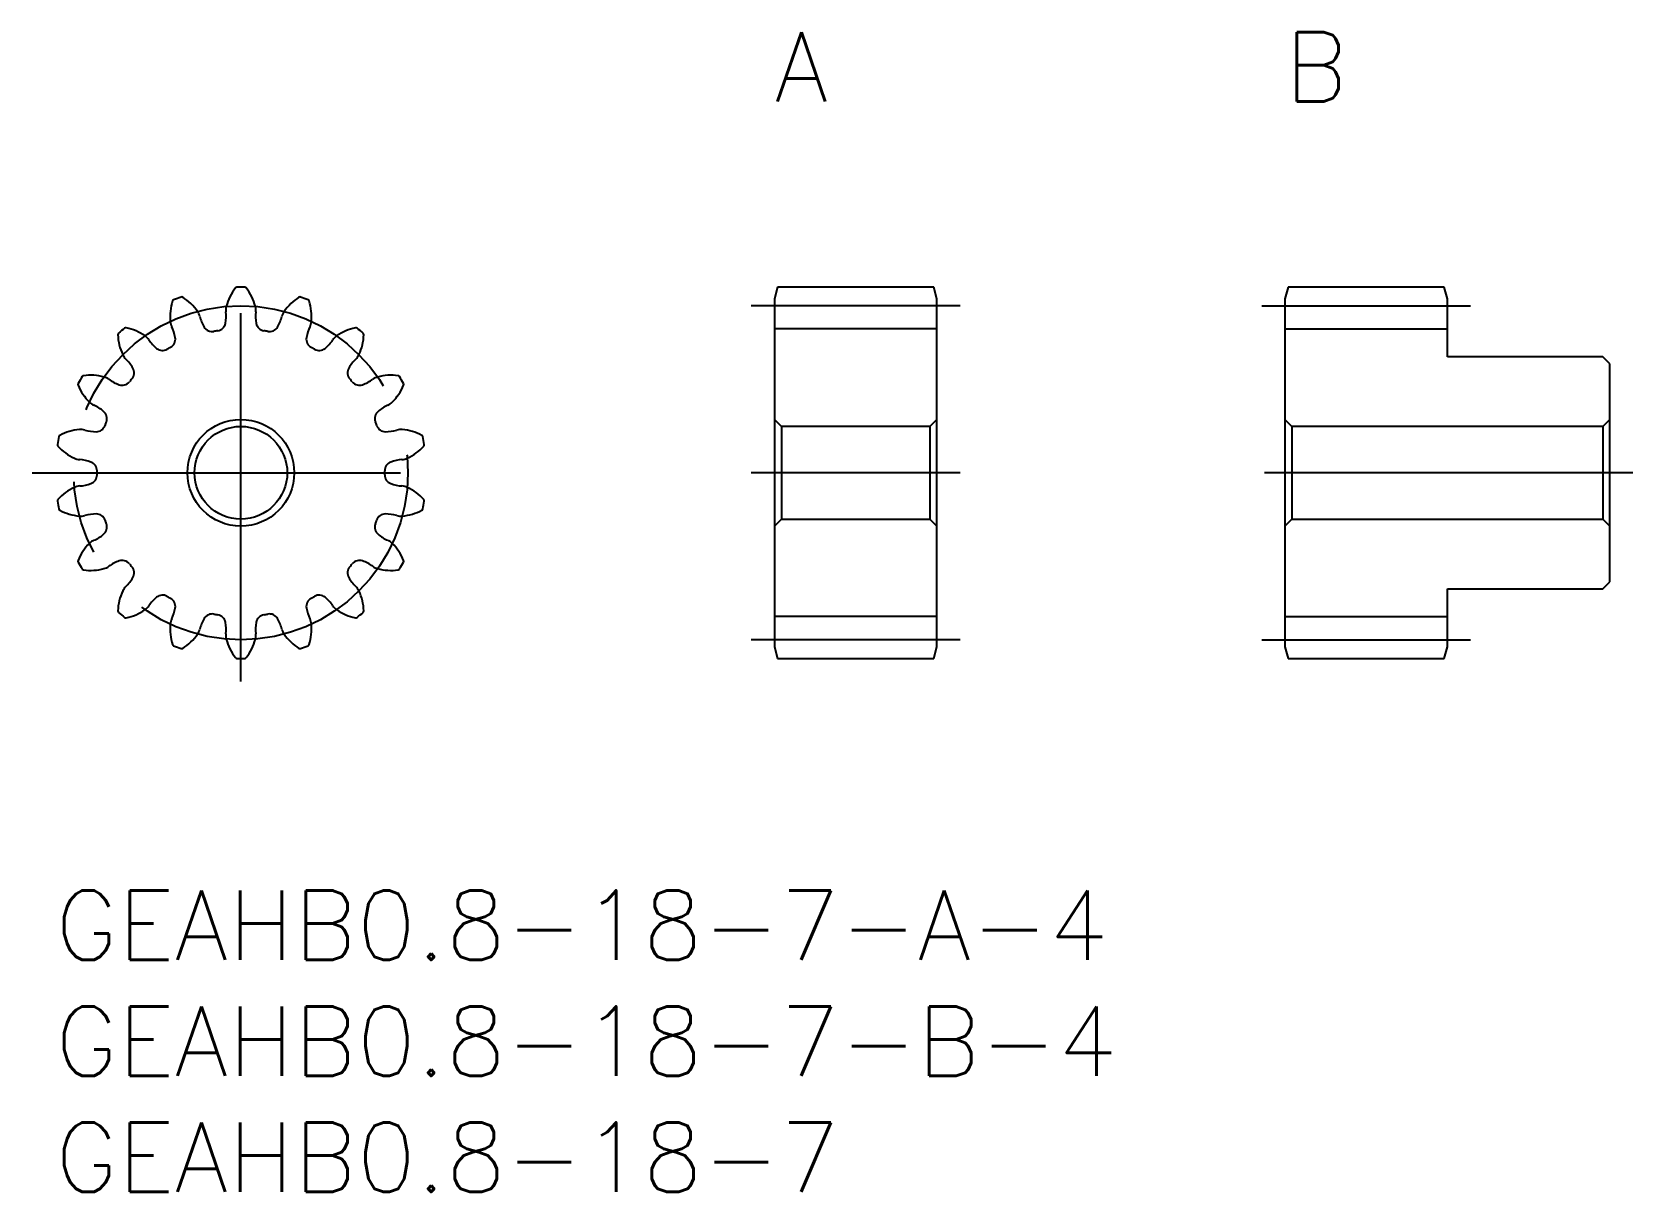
# Model space of a CAD drawing. Extents: x -1 to 68, y -13 to 37.
import ezdxf

# ---------------------------------------------------------------- set-up
doc = ezdxf.new("R2010")
doc.units = 0
doc.header["$LTSCALE"] = 0.5
doc.linetypes.add('CENTER', pattern=[50.8, 31.75, -6.35, 6.35, -6.35])
for name, color, linetype in [('MSM_CENTER', 1, 'CENTER'), ('MSM_CONTINUOUS', 7, 'CONTINUOUS'), ('MSM_PART_NUMBER', 7, 'CONTINUOUS')]:
    doc.layers.add(name, color=color, linetype=linetype)
doc.styles.get("Standard").update_dxf_attribs({"font": 'txt.shx', "height": 1, "bigfont": 'bigfont.shx'})

# ---------------------------------------------------------------- blocks, each defined once
blk = doc.blocks.new('*U3')
at = {"layer": 'MSM_PART_NUMBER'}
blk.add_text('GEAHB0.8-18-7-A-4', height=3, dxfattribs=at).set_placement((0, -3))
blk = doc.blocks.new('*U4')
at = {"layer": 'MSM_PART_NUMBER'}
blk.add_text('GEAHB0.8-18-7-B-4', height=3, dxfattribs=at).set_placement((0, -8))
blk = doc.blocks.new('*U5')
at = {"layer": 'MSM_PART_NUMBER'}
blk.add_text('GEAHB0.8-18-7', height=3, dxfattribs=at).set_placement((0, -13))
blk = doc.blocks.new('*U6')
at = {"layer": 'MSM_PART_NUMBER'}
blk.add_text('A', height=3, dxfattribs=at).set_placement((31, 34))
blk = doc.blocks.new('*U7')
at = {"layer": 'MSM_PART_NUMBER'}
blk.add_text('B', height=3, dxfattribs=at).set_placement((53, 34))

msp = doc.modelspace()

# ---------------------------------------------------------------- linework, layer by layer
at = {"layer": 'MSM_CENTER'}
for p, q in [((8, 9), (8, 27)), ((39, 25.2), (30, 25.2)), ((52, 25.2), (61, 25.2)), ((-1, 18), (17, 18)), ((39, 18), (30, 18)), ((68, 18), (52, 18)), ((39, 10.8), (30, 10.8)), ((52, 10.8), (61, 10.8))]:
    msp.add_line(p, q, dxfattribs=at)
msp.add_circle((8, 18), 7.2, dxfattribs=at)
at = {"layer": 'MSM_CONTINUOUS'}
for p, q in [((31.134, 26), (31, 25.5)), ((37.866, 26), (31.134, 26)), ((38, 25.5), (37.866, 26)), ((53.134, 26), (53, 25.5)), ((59.866, 26), (53.134, 26)), ((60, 25.5), (59.866, 26)), ((31, 25.5), (31, 10.5)), ((38, 10.5), (38, 25.5)), ((53, 25.5), (53, 10.5)), ((60, 23), (60, 25.5)), ((38, 24.2), (31, 24.2)), ((53, 24.2), (60, 24.2)), ((66.7, 23), (60, 23)), ((67, 22.7), (66.7, 23)), ((67, 13.3), (67, 22.7)), ((31, 20.3), (31.3, 20)), ((37.7, 20), (38, 20.3)), ((53, 20.3), (53.3, 20)), ((66.7, 20), (67, 20.3)), ((31.3, 20), (31.3, 16)), ((37.7, 20), (31.3, 20)), ((37.7, 20), (37.7, 16)), ((53.3, 20), (53.3, 16)), ((66.7, 20), (53.3, 20)), ((66.7, 20), (66.7, 16)), ((31.3, 16), (31, 15.7)), ((31.3, 16), (37.7, 16)), ((38, 15.7), (37.7, 16)), ((53.3, 16), (53, 15.7)), ((53.3, 16), (66.7, 16)), ((67, 15.7), (66.7, 16)), ((66.7, 13), (67, 13.3)), ((60, 10.5), (60, 13)), ((60, 13), (66.7, 13)), ((38, 11.8), (31, 11.8)), ((53, 11.8), (60, 11.8)), ((31, 10.5), (31.134, 10)), ((37.866, 10), (38, 10.5)), ((53, 10.5), (53.134, 10)), ((59.866, 10), (60, 10.5)), ((31.134, 10), (37.866, 10)), ((53.134, 10), (59.866, 10))]:
    msp.add_line(p, q, dxfattribs=at)
for radius in [2.3, 2]:
    msp.add_circle((8, 18), radius, dxfattribs=at)
for centre, radius, start, end in [((8, 18), 8, 108.7668, 111.2332), ((5.452, 25.499), 0.08, 57.7298, 108.7668), ((4.293, 23.664), 2.25, 35, 57.7298), ((9.546, 24.59), 2.25, 142.2702, 165), ((7.83, 25.918), 0.08, 91.2332, 142.2702), ((8, 18), 8, 88.7668, 91.2332), ((8.17, 25.918), 0.08, 37.7298, 88.7668), ((6.454, 24.59), 2.25, 15, 37.7298), ((11.707, 23.664), 2.25, 122.2702, 145), ((10.548, 25.499), 0.08, 71.2332, 122.27021), ((8, 18), 8, 68.7668, 71.2332), ((7.199, 24.722), 2.25, 162.2702, 185), ((5.132, 25.382), 0.08, 111.2332, 162.2702), ((5.604, 24.582), 0.65, 14.18261, 35.00002), ((5.563, 24.756), 1.8, 350.06589, 5.81741), ((8, 25.004), 0.65, 164.99998, 185.81739), ((8, 25.004), 0.65, 354.18261, 15.00002), ((10.437, 24.756), 1.8, 174.18259, 189.93411), ((10.396, 24.582), 0.65, 144.99998, 165.81739), ((10.868, 25.382), 0.08, 17.7298, 68.76678), ((8.801, 24.722), 2.25, 355, 17.7298), ((8, 18), 8, 128.7668, 131.2332), ((3.041, 24.175), 0.08, 77.7298, 128.7668), ((2.58, 22.055), 2.25, 55, 77.7298), ((5.604, 24.582), 0.65, 184.99998, 205.81739), ((3.399, 23.515), 1.8, 10.06589, 25.81741), ((7.979, 25.182), 1.8, 194.18259, 209.93411), ((6.766, 24.484), 0.4, 209.9341, 280.77523), ((6.942, 24.515), 0.4, 279.22477, 350.0659), ((9.058, 24.515), 0.4, 189.9341, 260.77523), ((9.234, 24.484), 0.4, 259.22477, 330.0659), ((8.021, 25.182), 1.8, 330.06589, 345.81741), ((12.601, 23.515), 1.8, 154.18259, 169.93411), ((10.396, 24.582), 0.65, 334.18261, 355.00002), ((13.42, 22.055), 2.25, 102.2702, 125), ((12.959, 24.175), 0.08, 51.2332, 102.27021), ((8, 18), 8, 48.7668, 51.2332), ((2.78, 23.956), 0.08, 131.2332, 182.27021), ((4.948, 24.042), 2.25, 182.2702, 205), ((3.498, 23.366), 0.65, 34.18261, 55.00002), ((5.524, 24.742), 1.8, 214.18259, 229.93411), ((4.778, 23.76), 0.4, 299.22477, 10.0659), ((8, 18), 6.2, 99.22477, 100.77523), ((8, 18), 6.2, 79.22477, 80.77523), ((11.222, 23.76), 0.4, 169.9341, 240.77523), ((10.476, 24.742), 1.8, 310.06589, 325.81741), ((12.502, 23.366), 0.65, 124.99998, 145.81739), ((11.052, 24.042), 2.25, 335, 357.7298), ((13.22, 23.956), 0.08, 357.7298, 48.76678), ((3.498, 23.366), 0.65, 204.99998, 225.81739), ((1.79, 21.609), 1.8, 30.06589, 45.81741), ((4.623, 23.671), 0.4, 229.9341, 300.77523), ((8, 18), 6.2, 119.22477, 120.77523), ((8, 18), 6.2, 59.22477, 60.77523), ((11.377, 23.671), 0.4, 239.22477, 310.0659), ((14.21, 21.609), 1.8, 134.18259, 149.93411), ((12.502, 23.366), 0.65, 314.18261, 335.00002), ((8, 18), 8, 148.7668, 151.2332), ((1.228, 22.107), 0.08, 97.7298, 148.7668), ((1.52, 19.956), 2.25, 75, 97.7298), ((1.934, 21.502), 0.65, 54.18261, 75.00002), ((3.002, 22.31), 0.4, 319.22477, 30.0659), ((12.998, 22.31), 0.4, 149.9341, 220.77523), ((14.066, 21.502), 0.65, 104.99998, 125.81739), ((14.48, 19.956), 2.25, 82.2702, 105), ((14.772, 22.107), 0.08, 31.2332, 82.27021), ((8, 18), 8, 28.7668, 31.2332), ((1.057, 21.811), 0.08, 151.2332, 202.27021), ((3.066, 22.634), 2.25, 202.2702, 225), ((3.368, 23.489), 1.8, 234.18259, 249.93411), ((2.887, 22.174), 0.4, 249.9341, 320.77523), ((8, 18), 6.2, 139.22477, 140.77523), ((8, 18), 6.2, 39.22477, 40.77523), ((13.113, 22.174), 0.4, 219.22477, 290.0659), ((12.632, 23.489), 1.8, 290.06589, 305.81741), ((12.934, 22.634), 2.25, 315, 337.7298), ((14.943, 21.811), 0.08, 337.7298, 28.76678), ((1.934, 21.502), 0.65, 224.99998, 245.81739), ((0.93, 19.268), 1.8, 50.06589, 65.81741), ((15.07, 19.268), 1.8, 114.18259, 129.93411), ((14.066, 21.502), 0.65, 294.18261, 315.00002), ((1.768, 20.173), 0.4, 269.9341, 340.77523), ((1.829, 20.341), 0.4, 339.22477, 50.0659), ((8, 18), 6.2, 159.22477, 160.77523), ((14.171, 20.341), 0.4, 129.9341, 200.77523), ((8, 18), 6.2, 19.22477, 20.77523), ((14.232, 20.173), 0.4, 199.22477, 270.0659), ((8, 18), 8, 168.7668, 171.2332), ((0.232, 19.543), 0.08, 117.7298, 168.7668), ((1.241, 17.622), 2.25, 95, 117.7298), ((1.102, 19.216), 0.65, 74.18261, 95.00002), ((1.77, 21.573), 1.8, 254.18259, 269.93411), ((14.23, 21.573), 1.8, 270.06589, 285.81741), ((14.898, 19.216), 0.65, 84.99998, 105.81739), ((14.759, 17.622), 2.25, 62.2702, 85), ((15.768, 19.543), 0.08, 11.2332, 62.27021), ((8, 18), 8, 8.7668, 11.2332), ((0.173, 19.207), 0.08, 171.2332, 222.27021), ((1.778, 20.667), 2.25, 222.2702, 245), ((14.222, 20.667), 2.25, 295, 317.7298), ((15.827, 19.207), 0.08, 317.7298, 8.76678), ((1.102, 19.216), 0.65, 244.99998, 265.81739), ((0.923, 16.773), 1.8, 70.06589, 85.81741), ((1.401, 18.089), 0.4, 359.22477, 70.0659), ((8, 18), 6.2, 179.22477, 180.77523), ((14.599, 18.089), 0.4, 109.9341, 180.77523), ((8, 18), 6.2, 359.22477, 0.77523), ((15.077, 16.773), 1.8, 94.18259, 109.93411), ((14.898, 19.216), 0.65, 274.18261, 295.00002), ((1.778, 15.333), 2.25, 115, 137.7298), ((1.102, 16.784), 0.65, 94.18261, 115.00002), ((0.923, 19.227), 1.8, 274.18259, 289.93411), ((1.401, 17.911), 0.4, 289.9341, 0.77523), ((14.599, 17.911), 0.4, 179.22477, 250.0659), ((15.077, 19.227), 1.8, 250.06589, 265.81741), ((14.898, 16.784), 0.65, 64.99998, 85.81739), ((14.222, 15.333), 2.25, 42.2702, 65), ((0.173, 16.793), 0.08, 137.7298, 188.7668), ((8, 18), 8, 188.7668, 191.2332), ((8, 18), 8, 348.7668, 351.2332), ((15.827, 16.793), 0.08, 351.2332, 42.27021), ((0.232, 16.457), 0.08, 191.2332, 242.27021), ((1.241, 18.378), 2.25, 242.2702, 265), ((1.102, 16.784), 0.65, 264.99998, 285.81739), ((1.77, 14.427), 1.8, 90.06589, 105.81741), ((1.768, 15.827), 0.4, 19.22477, 90.0659), ((8, 18), 6.2, 199.22477, 200.77523), ((8, 18), 6.2, 339.22477, 340.77523), ((14.232, 15.827), 0.4, 89.9341, 160.77523), ((14.23, 14.427), 1.8, 74.18259, 89.93411), ((14.898, 16.784), 0.65, 254.18261, 275.00002), ((14.759, 18.378), 2.25, 275, 297.7298), ((15.768, 16.457), 0.08, 297.7298, 348.76678), ((0.93, 16.732), 1.8, 294.18259, 309.93411), ((1.829, 15.659), 0.4, 309.9341, 20.77523), ((14.171, 15.659), 0.4, 159.22477, 230.0659), ((15.07, 16.732), 1.8, 230.06589, 245.81741), ((3.066, 13.366), 2.25, 135, 157.7298), ((1.934, 14.498), 0.65, 114.18261, 135.00002), ((14.066, 14.498), 0.65, 44.99998, 65.81739), ((12.934, 13.366), 2.25, 22.2702, 45), ((1.057, 14.189), 0.08, 157.7298, 208.7668), ((8, 18), 8, 208.7668, 211.2332), ((1.228, 13.893), 0.08, 211.2332, 262.27021), ((1.52, 16.044), 2.25, 262.2702, 285), ((1.934, 14.498), 0.65, 284.99998, 305.81739), ((3.368, 12.511), 1.8, 110.06589, 125.81741), ((2.887, 13.826), 0.4, 39.22477, 110.0659), ((8, 18), 6.2, 219.22477, 220.77523), ((3.002, 13.69), 0.4, 329.9341, 40.77523), ((12.998, 13.69), 0.4, 139.22477, 210.0659), ((8, 18), 6.2, 319.22477, 320.77523), ((13.113, 13.826), 0.4, 69.9341, 140.77523), ((12.632, 12.511), 1.8, 54.18259, 69.93411), ((14.066, 14.498), 0.65, 234.18261, 255.00002), ((14.48, 16.044), 2.25, 255, 277.7298), ((14.772, 13.893), 0.08, 277.7298, 328.76679), ((8, 18), 8, 328.7668, 331.2332), ((14.943, 14.189), 0.08, 331.2332, 22.27021), ((1.79, 14.391), 1.8, 314.18259, 329.93411), ((14.21, 14.391), 1.8, 210.06589, 225.81741), ((4.948, 11.958), 2.25, 155, 177.7298), ((3.498, 12.634), 0.65, 134.18261, 155.00002), ((5.524, 11.258), 1.8, 130.06589, 145.81741), ((4.623, 12.329), 0.4, 59.22477, 130.0659), ((8, 18), 6.2, 239.22477, 240.77523), ((4.778, 12.24), 0.4, 349.9341, 60.77523), ((11.222, 12.24), 0.4, 119.22477, 190.0659), ((8, 18), 6.2, 299.22477, 300.77523), ((11.377, 12.329), 0.4, 49.9341, 120.77523), ((10.476, 11.258), 1.8, 34.18259, 49.93411), ((12.502, 12.634), 0.65, 24.99998, 45.81739), ((11.052, 11.958), 2.25, 2.2702, 25), ((2.78, 12.044), 0.08, 177.7298, 228.7668), ((8, 18), 8, 228.7668, 231.2332), ((3.041, 11.825), 0.08, 231.2332, 282.27021), ((2.58, 13.945), 2.25, 282.2702, 305), ((3.498, 12.634), 0.65, 304.99998, 325.81739), ((3.399, 12.485), 1.8, 334.18259, 349.93411), ((6.766, 11.516), 0.4, 79.22477, 150.0659), ((8, 18), 6.2, 259.22477, 260.77523), ((6.942, 11.485), 0.4, 9.9341, 80.77523), ((9.058, 11.485), 0.4, 99.22477, 170.0659), ((8, 18), 6.2, 279.22477, 280.77523), ((9.234, 11.516), 0.4, 29.9341, 100.77523), ((12.601, 12.485), 1.8, 190.06589, 205.81741), ((12.502, 12.634), 0.65, 214.18261, 235.00002), ((13.42, 13.945), 2.25, 235, 257.7298), ((12.959, 11.825), 0.08, 257.7298, 308.7668), ((8, 18), 8, 308.7668, 311.2332), ((13.22, 12.044), 0.08, 311.2332, 2.27021), ((7.199, 11.278), 2.25, 175, 197.7298), ((5.604, 11.418), 0.65, 154.18261, 175.00002), ((4.293, 12.336), 2.25, 302.2702, 325), ((5.604, 11.418), 0.65, 324.99998, 345.81739), ((7.979, 10.818), 1.8, 150.06589, 165.81741), ((5.563, 11.244), 1.8, 354.18259, 9.93411), ((8, 10.996), 0.65, 174.18261, 195.00002), ((8, 10.996), 0.65, 344.99998, 5.81739), ((10.437, 11.244), 1.8, 170.06589, 185.81741), ((8.021, 10.818), 1.8, 14.18259, 29.93411), ((10.396, 11.418), 0.65, 194.18261, 215.00002), ((11.707, 12.336), 2.25, 215, 237.7298), ((8.801, 11.278), 2.25, 342.2702, 5), ((10.396, 11.418), 0.65, 4.99998, 25.81739), ((5.132, 10.618), 0.08, 197.7298, 248.7668), ((8, 18), 8, 248.7668, 251.2332), ((5.452, 10.501), 0.08, 251.2332, 302.27021), ((9.546, 11.41), 2.25, 195, 217.7298), ((6.454, 11.41), 2.25, 322.2702, 345), ((10.548, 10.501), 0.08, 237.7298, 288.7668), ((8, 18), 8, 288.7668, 291.2332), ((10.868, 10.618), 0.08, 291.2332, 342.27021), ((7.83, 10.082), 0.08, 217.7298, 268.7668), ((8, 18), 8, 268.7668, 271.2332), ((8.17, 10.082), 0.08, 271.2332, 322.27021)]:
    msp.add_arc(centre, radius, start, end, dxfattribs=at)

# ---------------------------------------------------------------- block references
for name in ['*U6', '*U7', '*U3', '*U4', '*U5']:
    msp.add_blockref(name, (0, 0), dxfattribs=at)

doc.saveas('drawing.dxf')
